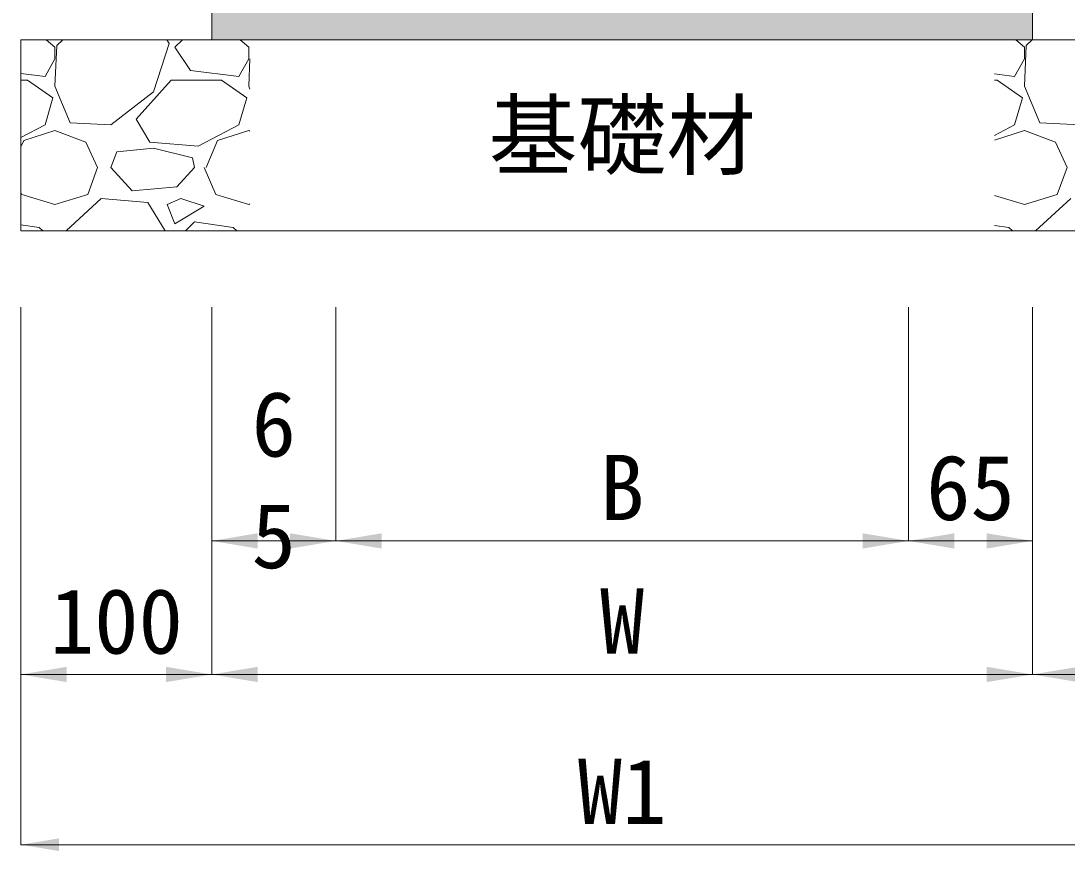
# Model space of a CAD drawing. Units: millimetres at full size, sheet at 1:20; some dimension numbers follow another scale. Extents: x -285 to 21875, y 5903 to 11843.
# Drawn here: x 10680 to 11228, y 9651 to 10086 of the extents above; entities that cross this region are included whole.
import ezdxf
from ezdxf.enums import TextEntityAlignment as Align

# ---------------------------------------------------------------- set-up
doc = ezdxf.new("R2010")
doc.units = ezdxf.units.MM
doc.header["$LTSCALE"] = 20
doc.layers.add('ハッチング_モルタル', color=30, linetype='Continuous')
doc.layers.add('文字', color=7, linetype='Continuous')
for name, color, linetype, lineweight in [('ハッチング_基礎', 150, 'Continuous', 9), ('寸法線', 7, 'Continuous', 13), ('舗装・基礎', 3, 'Continuous', 13)]:
    doc.layers.add(name, color=color, linetype=linetype, lineweight=lineweight)
doc.styles.add('ＭＳ ゴシック', font='')
doc.styles.get('ＭＳ ゴシック').set_extended_font_data('MS Gothic')

# ---------------------------------------------------------------- blocks, each defined once
blk = doc.blocks.new('filled_arrow')
at = {"color": 0, "linetype": 'Continuous', "lineweight": -2}
blk.add_solid([(7.5, 1.25), (0, 0), (7.5, -1.25)], dxfattribs=at)

msp = doc.modelspace()

# ---------------------------------------------------------------- hatches: boundary and pattern name
at = {"layer": 'ハッチング_モルタル'}
msp.add_hatch(color=256, dxfattribs=at).paths.add_polyline_path([(11209.97, 10076.19), (11209.97, 10096.19), (10779.97, 10096.19), (10779.97, 10076.19)])

# ---------------------------------------------------------------- linework, layer by layer
at = {"layer": 'ハッチング_基礎'}
for p, q in [((10697.7, 10072.3), (10693.24, 10076.19)), ((10701.87, 10076.19), (10698.71, 10073.31)), ((10749.51, 10048.93), (10757.64, 10074.33)), ((10757.64, 10074.33), (10756.5, 10076.19)), ((10764.59, 10076.19), (10760.69, 10072.3)), ((10799.3, 10072.3), (10794.84, 10076.19)), ((11205.7, 10072.3), (11201.24, 10076.19)), ((11209.87, 10076.19), (11206.71, 10073.31)), ((10698.71, 10073.31), (10697.7, 10051.98)), ((10697.7, 10066.2), (10697.7, 10072.3)), ((10760.69, 10072.3), (10768.82, 10060.11)), ((10799.3, 10066.2), (10799.3, 10072.3)), ((11206.71, 10073.31), (11205.7, 10051.98)), ((11205.7, 10066.2), (11205.7, 10072.3)), ((10692.62, 10057.06), (10697.7, 10066.2)), ((10794.22, 10057.06), (10799.3, 10066.2)), ((10799.97, 10066.17), (10799.3, 10051.98)), ((11200.62, 10057.06), (11205.7, 10066.2)), ((10679.97, 10058.58), (10692.62, 10057.06)), ((10768.82, 10060.11), (10794.22, 10057.06)), ((11189.97, 10058.34), (11200.62, 10057.06)), ((10679.97, 10055.03), (10683.47, 10055.03)), ((10683.47, 10055.03), (10696.68, 10045.88)), ((10740.37, 10034.71), (10758.66, 10055.03)), ((10758.66, 10055.03), (10785.07, 10055.03)), ((10785.07, 10055.03), (10798.28, 10045.88)), ((11189.97, 10055.03), (11191.47, 10055.03)), ((11191.47, 10055.03), (11204.68, 10045.88)), ((10697.7, 10051.98), (10705.83, 10032.67)), ((10727.16, 10031.66), (10749.51, 10048.93)), ((10799.3, 10051.98), (10799.97, 10050.37)), ((11205.7, 10051.98), (11213.83, 10032.67)), ((10696.68, 10045.88), (10692.62, 10031.66)), ((10798.28, 10045.88), (10794.22, 10031.66)), ((11204.68, 10045.88), (11200.62, 10031.66)), ((10692.62, 10031.66), (10679.97, 10025.04)), ((10705.83, 10032.67), (10727.16, 10031.66)), ((10747.48, 10022.51), (10740.37, 10034.71)), ((10794.22, 10031.66), (10772.88, 10020.48)), ((11200.62, 10031.66), (11189.97, 10026.08)), ((11213.83, 10032.67), (11235.16, 10031.66)), ((10681.44, 10023.53), (10697.7, 10028.61)), ((10697.7, 10028.61), (10713.95, 10022.51)), ((10783.04, 10023.53), (10799.3, 10028.61)), ((10799.3, 10028.61), (10799.97, 10028.36)), ((11189.97, 10023.7), (11205.7, 10028.61)), ((11205.7, 10028.61), (11221.95, 10022.51)), ((10679.97, 10020.1), (10681.44, 10023.53)), ((10713.95, 10022.51), (10720.05, 10009.31)), ((10772.88, 10020.48), (10747.48, 10022.51)), ((10776.95, 10009.31), (10783.04, 10023.53)), ((11221.95, 10022.51), (11228.05, 10009.31)), ((10727.16, 10009.31), (10730.21, 10017.43)), ((10749.51, 10019.47), (10730.21, 10017.43)), ((10769.83, 10014.39), (10749.51, 10019.47)), ((10770.85, 10009.31), (10769.83, 10014.39)), ((10714.97, 9995.08), (10720.05, 10009.31)), ((10738.34, 9997.11), (10727.16, 10009.31)), ((10770.85, 10009.31), (10761.71, 9999.15)), ((10775.93, 10009.31), (10782.03, 9995.08)), ((11222.97, 9995.08), (11228.05, 10009.31)), ((10761.71, 9999.15), (10738.34, 9997.12)), ((10679.97, 9996.14), (10680.43, 9995.08)), ((10680.43, 9995.08), (10697.7, 9990)), ((10697.7, 9990), (10714.97, 9995.08)), ((10722.08, 9993.05), (10703.62, 9976.19)), ((10746.47, 9991.02), (10722.08, 9993.05)), ((10763.74, 9993.05), (10756.63, 9990)), ((10775.93, 9988.99), (10763.74, 9993.05)), ((10782.03, 9995.08), (10799.3, 9990)), ((11189.97, 9994.63), (11205.7, 9990)), ((11205.7, 9990), (11222.97, 9995.08)), ((11230.08, 9993.05), (11211.62, 9976.19)), ((10755.52, 9976.19), (10746.47, 9991.02)), ((10756.63, 9990), (10760.69, 9979.84)), ((10760.69, 9979.84), (10775.93, 9988.99)), ((10799.3, 9990), (10799.97, 9990.2)), ((10689.57, 9977.81), (10679.97, 9979.25)), ((10691.42, 9976.19), (10689.57, 9977.81)), ((10770.85, 9980.86), (10766.19, 9976.19)), ((10791.17, 9977.81), (10770.85, 9980.86)), ((10793.02, 9976.19), (10791.17, 9977.81)), ((11197.57, 9977.81), (11189.97, 9978.95)), ((11199.42, 9976.19), (11197.57, 9977.81))]:
    msp.add_line(p, q, dxfattribs=at)
at = {"layer": '寸法線'}
for p, q in [((10679.97, 9936.19), (10679.97, 9743.62)), ((10679.97, 9936.19), (10679.97, 9654.41)), ((10779.97, 9936.19), (10779.97, 9813.62)), ((10779.97, 9936.19), (10779.97, 9743.62)), ((10779.97, 9936.19), (10779.97, 9743.62)), ((10844.97, 9936.19), (10844.97, 9813.62)), ((10844.97, 9936.19), (10844.97, 9813.62)), ((11144.97, 9936.19), (11144.97, 9813.62)), ((11144.97, 9936.19), (11144.97, 9813.62)), ((11209.97, 9936.19), (11209.97, 9813.62)), ((11209.97, 9936.19), (11209.97, 9743.62)), ((11209.97, 9936.19), (11209.97, 9743.62)), ((10779.97, 9813.62), (10844.97, 9813.62)), ((10844.97, 9813.62), (11144.97, 9813.62)), ((11144.97, 9813.62), (11209.97, 9813.62)), ((10779.97, 9743.62), (10679.97, 9743.62)), ((10779.97, 9743.62), (11209.97, 9743.62)), ((11209.97, 9743.62), (11309.97, 9743.62)), ((10679.97, 9654.41), (11309.97, 9654.41))]:
    msp.add_line(p, q, dxfattribs=at)
at = {"layer": '舗装・基礎'}
for points in [[(10779.97, 10096.19), (11209.97, 10096.19), (11209.97, 10076.19), (10779.97, 10076.19)], [(10679.97, 10076.19), (11309.97, 10076.19), (11309.97, 9976.19), (10679.97, 9976.19)]]:
    msp.add_lwpolyline(points, close=True, dxfattribs=at)

# ---------------------------------------------------------------- block references
at = {"layer": '寸法線'}
for p, xscale, yscale in [((10779.97, 9813.62), 3.2, 3.2), ((10844.97, 9813.62), 3.2, 3.2), ((11144.97, 9813.62), 3.2, 3.2), ((10679.97, 9743.62), 3.2, 3.2), ((10779.97, 9743.62), 3.2, 3.2), ((11209.97, 9743.62), 3.2, 3.2), ((10679.97, 9654.41), 2.67, 2.67)]:
    msp.add_blockref('filled_arrow', p, dxfattribs=dict(at, xscale=xscale, yscale=yscale))
at = {"layer": '寸法線', "xscale": 3.2, "yscale": 3.2, "rotation": 180}
for p in [(10844.97, 9813.62), (11144.97, 9813.62), (11209.97, 9813.62), (10779.97, 9743.62), (11209.97, 9743.62)]:
    msp.add_blockref('filled_arrow', p, dxfattribs=at)

# ---------------------------------------------------------------- texts
at = {"layer": '寸法線', "style": 'ＭＳ ゴシック'}
for s, p in [('6', (10800.82, 9847.56)), ('5', (10800.82, 9789.06))]:
    msp.add_text(s, height=34.18, dxfattribs=at).set_placement(p, align=Align.BOTTOM_LEFT)
for s, p in [('B', (10994.97, 9841.62)), ('65', (11177.47, 9841.62)), ('100', (10729.97, 9771.62)), ('W', (10994.97, 9771.62)), ('W1', (10994.97, 9682.41))]:
    msp.add_text(s, height=34.18, dxfattribs=at).set_placement(p, align=Align.MIDDLE_CENTER)
at = {"layer": '文字', "style": 'ＭＳ ゴシック'}
msp.add_text('基礎材', height=34.18, dxfattribs=at).set_placement((10994.97, 10026.19), align=Align.MIDDLE_CENTER)

doc.saveas('drawing.dxf')
